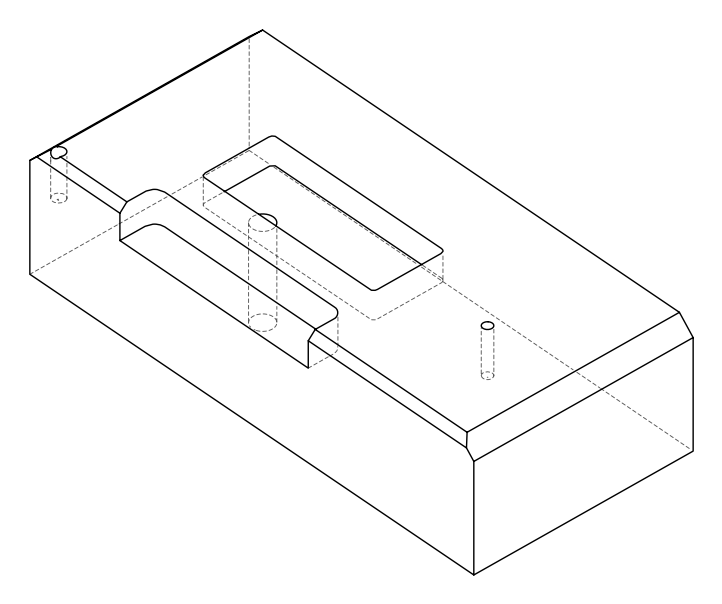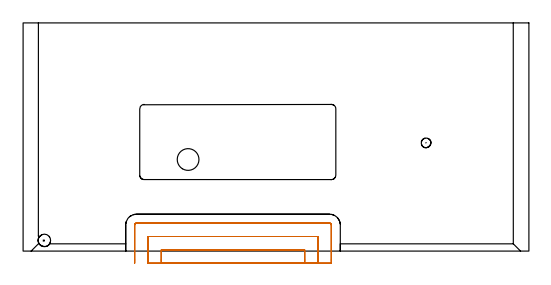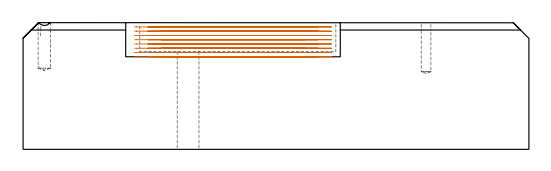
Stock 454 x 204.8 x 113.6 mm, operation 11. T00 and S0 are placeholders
(PLAN: 11 operations, 6 tool changes, 145.1 min)
(1 SPOT_DRILL | STEP1POCKET | NXT0321_9005460120000 | 0.03 min | 0 mm3)
(2 SPOT_DRILL_1 | STEP1POCKET_1 | NXT0321_9005460120000 | 0.03 min | 1 mm3)
(3 INDEXABLE_INSERT_DRILL_THROUGH_HOLE_FROM_SOLID | STEP1HOLE | NXT0302_010 | 0.37 min | 33866 mm3)
(4 DRILL_BLIND_HOLE_INTO_CENTER | STEP1POCKET | NXT0301_083 | 0.18 min | 4063 mm3)
(5 DRILL_BLIND_HOLE_INTO_CENTER_1 | STEP1POCKET_1 | NXT0301_058 | 0.19 min | 2621 mm3)
(6 AREA_MILL | FG_CHAMFER_SURFACE | UGT0205_001 | 2.07 min | 1952 mm3)
(7 AREA_MILL_1 | FG_CHAMFER_SURFACE_1 | UGT0205_001 | 8.44 min | 20073 mm3)
(8 AREA_MILL_2 | FG_CHAMFER_SURFACE_2 | UGT0205_001 | 3.98 min | 3399 mm3)
(9 AREA_MILL_3 | FG_CHAMFER_SURFACE_3 | UGT0205_001 | 8.42 min | 19048 mm3)
(10 MILL_RECTANGULAR_POCKET | POCKET_RECTANGULAR_STRAIGHT | NXT0201_008 | Follow Part, ap 1.5, ae 75% | 101.6 min | 299252 mm3)
(11 MILL_SLOT | SLOT_PARTIAL_RECTANGULAR | UGT0201_008 | Follow Part, ap 4, ae 75% | 19.78 min | 192999 mm3)
(TOOL NXT0321_9005460120000 | NC Spot Drill, 142deg, 12mm, Carbide, Uncoated | D12 PA142 FL30 Z2)
(TOOL NXT0302_010 | Index. Insert Drill 19.5mm [880-D1950L25-05] | D19.5 PA176 FL98 Z2)
(TOOL NXT0301_083 | Carbide Drill 11.2mm [860.1-1120-056A1-MM 2214] | D11.2 PA140 FL72 Z2)
(TOOL NXT0301_058 | Carbide Drill 8.7mm [860.1-0870-026A1-MM 2214] | D8.7 PA140 FL47 Z2)
(TOOL UGT0205_001 | Chamfer Mill 20 x 3 x 45 deg. | D20 FL50 Z2)
(TOOL NXT0201_008 | ENDMILL 6mm [2P460-0600-NA 1630] | D6 FL26 Z6)
(TOOL UGT0201_008 | End Mill 16 mm | D16 FL32 Z4)
(OP 11 MILL_SLOT)
G17 G21 G94 G90
T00 M6
G54
G17 G0 G90 X252.7 Y-11. S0 M3
G43 Z123.73 H0
Z109.901
G94 G1 Y-8. F250.
Y1.1 F500.
X124.1
Y-8.
Y-11. F250.
X264.7
Y-8.
Y13.1 F500.
X112.1
Y-8.
Y-11. F250.
X276.7
Y-8.
Y23.4 F500.
G3 X275. Y25.1 R1.7
G1 X101.8
G3 X100.1 Y23.4 R1.7
G1 Y-8.
Y-11. F250.
G0 X252.7 Z106.073
G1 Y-8.
Y1.1 F500.
X124.1
Y-8.
Y-11. F250.
X264.7
Y-8.
Y13.1 F500.
X112.1
Y-8.
Y-11. F250.
X276.7
Y-8.
Y23.4 F500.
G3 X275. Y25.1 R1.7
G1 X101.8
G3 X100.1 Y23.4 R1.7
G1 Y-8.
Y-11. F250.
G0 X252.7 Z102.244
G1 Y-8.
Y1.1 F500.
X124.1
Y-8.
Y-11. F250.
X264.7
Y-8.
Y13.1 F500.
X112.1
Y-8.
Y-11. F250.
X276.7
Y-8.
Y23.4 F500.
G3 X275. Y25.1 R1.7
G1 X101.8
G3 X100.1 Y23.4 R1.7
G1 Y-8.
Y-11. F250.
G0 X252.7 Z98.415
G1 Y-8.
Y1.1 F500.
X124.1
Y-8.
Y-11. F250.
X264.7
Y-8.
Y13.1 F500.
X112.1
Y-8.
Y-11. F250.
X276.7
Y-8.
Y23.4 F500.
G3 X275. Y25.1 R1.7
G1 X101.8
G3 X100.1 Y23.4 R1.7
G1 Y-8.
Y-11. F250.
G0 X252.7 Z94.586
G1 Y-8.
Y1.1 F500.
X124.1
Y-8.
Y-11. F250.
X264.7
Y-8.
Y13.1 F500.
X112.1
Y-8.
Y-11. F250.
X276.7
Y-8.
Y23.4 F500.
G3 X275. Y25.1 R1.7
G1 X101.8
G3 X100.1 Y23.4 R1.7
G1 Y-8.
Y-11. F250.
G0 X252.7 Z90.758
G1 Y-8.
Y1.1 F500.
X124.1
Y-8.
Y-11. F250.
X264.7
Y-8.
Y13.1 F500.
X112.1
Y-8.
Y-11. F250.
X276.7
Y-8.
Y23.4 F500.
G3 X275. Y25.1 R1.7
G1 X101.8
G3 X100.1 Y23.4 R1.7
G1 Y-8.
Y-11. F250.
G0 X252.7 Z86.929
G1 Y-8.
Y1.1 F500.
X124.1
Y-8.
Y-11. F250.
X264.7
Y-8.
Y13.1 F500.
X112.1
Y-8.
Y-11. F250.
X276.7
Y-8.
Y23.4 F500.
G3 X275. Y25.1 R1.7
G1 X101.8
G3 X100.1 Y23.4 R1.7
G1 Y-8.
Y-11. F250.
G0 X252.7 Z83.1
G1 Y-8.
Y1.1 F500.
X124.1
Y-8.
Y-11. F250.
X264.7
Y-8.
Y13.1 F500.
X112.1
Y-8.
Y-11. F250.
X276.7
Y-8.
Y23.4 F500.
G3 X275. Y25.1 R1.7
G1 X101.8
G3 X100.1 Y23.4 R1.7
G1 Y-8.
Y-11. F250.
G0 Z123.73
M5
M2
